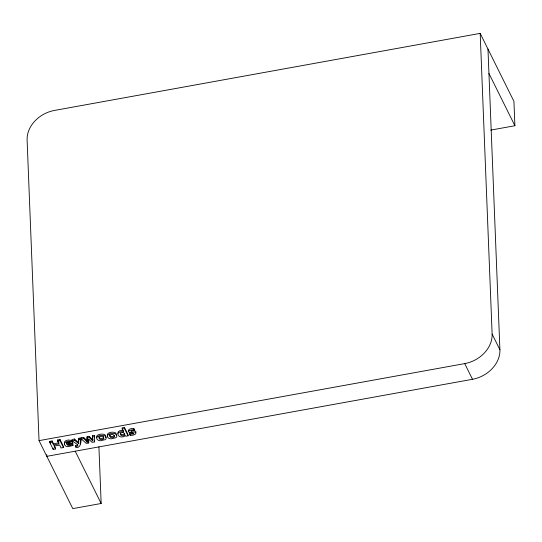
<?xml version="1.0" encoding="UTF-8"?>
<svg xmlns="http://www.w3.org/2000/svg" width="542" height="542" viewBox="0 0 542 542"><rect width="100%" height="100%" fill="white"/><g stroke="black" fill="none" stroke-linecap="round" stroke-linejoin="round"><path stroke-width="0.81" d="M66.497 443.796L66.503 443.275C67.127 441.954 69.471 441.791 70.182 443.126L66.497 443.796L66.456 442.631L70.135 441.967L70.182 443.126M75.372 446.608L77.364 446.242L77.94 444.901L71.984 440.673L71.937 439.515L74.532 439.04L74.572 440.206L78.556 443.586L78.807 438.268L81.144 437.848C81.076 441.445 81.11 448.173 75.9 447.658L75.331 445.443L76.964 445.267L77.702 444.528M87.072 436.771L87.147 442.109L87.072 436.771L89.288 436.371L92.811 439.921M88.685 439.298L88.698 442.963L86.286 443.397L81.32 438.986L81.273 437.821L83.678 437.387L87.147 440.937M88.698 442.963L88.685 439.027L92.072 442.353L94.525 441.906L94.626 435.402L92.431 435.802L92.851 441.086L89.335 437.536L89.288 436.371M94.579 436.933L94.626 435.402M78.807 438.268L78.556 443.586M80.094 443.898L80.751 440.118M114.423 435.199L114.254 435.768C112.905 437.015 109.782 436.913 109.538 434.664M124.721 433.356L124.511 433.898C123.264 435.179 120.405 434.799 120.202 432.78M135.832 432.699C136.862 430.687 133.264 430.497 132.119 430.653M72.811 443.58C71.571 438.641 60.46 442.225 65.826 446.12A3.774 2.114 -2.3 0 0 68.123 446.635L72.98 445.504L72.445 443.363L72.492 444.521L70.087 445.422L68.096 445.449L66.923 444.643L72.811 443.58C73.522 438.268 62.167 439.298 64.749 444.142M72.364 444.636L72.94 444.345M71.944 443.654L68.048 444.284M133.088 432.855L129.572 433.024L130.175 435.301C131.963 435.924 138.61 434 134.829 432.008C129.972 432.496 129.538 430.206 134.396 430.619L133.827 428.404C132.282 428.417 127.248 428.756 128.847 431.256M490.74 130.107L514.9 125.737L513.931 101.354L480.185 33.38L54.512 110.426A29.444 23.665 -26.4 0 0 27.1 139.944L39.038 440.646L72.784 508.62L101.164 503.484L98.915 446.893M39.038 440.646L464.718 363.601A29.444 23.665 -26.4 0 0 492.129 334.082L480.185 33.38M124.457 427.455L122.126 427.882L122.174 429.04L123.63 431.974L121.611 431.615L119.254 432.191L117.953 433.451L118.088 435.104L119.355 436.432L121.381 436.994L123.813 436.683L125.398 435.538L125.751 436.256L128.088 435.829L128.041 434.67L124.457 427.455L124.504 428.62L128.088 435.829M49.749 441.398L52.14 440.964L53.529 443.776L53.577 444.935L59.064 443.939L57.669 441.134L57.628 439.975L60.02 439.542L63.407 446.371L63.455 447.529L61.063 447.963L59.634 445.09L54.146 446.08L55.575 448.959L53.184 449.386L49.796 442.563L49.749 441.398L50.765 443.451M122.174 429.04L124.504 428.62M49.796 442.563L52.188 442.13L53.577 444.935M57.669 441.134L60.06 440.7L63.455 447.529M53.529 443.776L59.017 442.78M71.984 440.673L74.572 440.206M78.854 439.427L81.185 439.006M81.32 438.986L83.719 438.546L87.147 442.109M87.12 437.936L89.335 437.536M92.479 436.96L94.674 436.567M487.976 49.065L499.914 349.766A29.444 23.665 -26.4 0 1 472.502 379.285L46.829 456.33L46.761 454.643M134.396 430.619L133.874 429.562C117.445 432.265 143.495 433.661 129.619 434.189M123.542 430.815C121.564 429.921 117.628 430.633 117.824 433.356M74.532 439.04L78.482 442.435M107.702 436.324C105.555 432.963 111.3 431.784 113.651 432.252A4.119 2.304 -2.3 0 1 115.778 433.058L116.808 435.151M488.945 73.448L514.9 125.737M492.129 334.082L499.914 349.766M464.718 363.601L472.502 379.285M72.492 444.521L72.98 445.504M75.203 451.195L101.164 503.484M57.628 439.975L58.319 441.378M54.457 445.639L55.575 448.959M96.706 437.719C95.758 434.454 100.751 433.925 103.007 434.176A4.119 2.304 -2.3 0 1 105.128 434.982L106.157 437.082A4.329 2.419 -2.3 0 1 105.988 437.597M103.576 436.412L103.603 437.692C102.262 438.945 99.132 438.844 98.888 436.595M92.865 439.914L92.431 435.802M133.827 428.404L133.874 429.562M130.127 434.142L130.175 435.301M94.477 440.748L94.525 441.906M83.678 437.387L83.719 438.546M60.02 439.542L60.06 440.7M53.136 448.227L53.184 449.386M52.14 440.964L52.188 442.13M103.82 438.288L103.651 438.857C102.302 440.104 99.179 440.002 98.935 437.753C99.613 435.673 103.644 435.924 103.82 438.288M114.47 436.364L114.301 436.927C112.953 438.18 109.83 438.078 109.586 435.829C110.256 433.742 114.294 434 114.47 436.364M120.432 433.349L120.249 433.946C120.453 435.958 123.312 436.337 124.558 435.063L124.768 434.521C124.674 432.414 121.659 431.967 120.432 433.349M96.72 437.238L96.754 438.878L98.183 440.226A4.167 2.331 -2.3 0 0 100.622 440.748L105.134 439.677A4.329 2.419 -2.3 0 0 106.205 438.241L105.175 436.147A4.119 2.304 -2.3 0 0 103.055 435.341L99.186 435.673L96.72 437.238M107.363 435.314L107.397 436.954L108.827 438.295A4.167 2.331 -2.3 0 0 111.273 438.824L115.785 437.753A4.329 2.419 -2.3 0 0 116.855 436.317L115.825 434.217A4.119 2.304 -2.3 0 0 113.698 433.41L109.836 433.742L107.363 435.314"/></g></svg>
